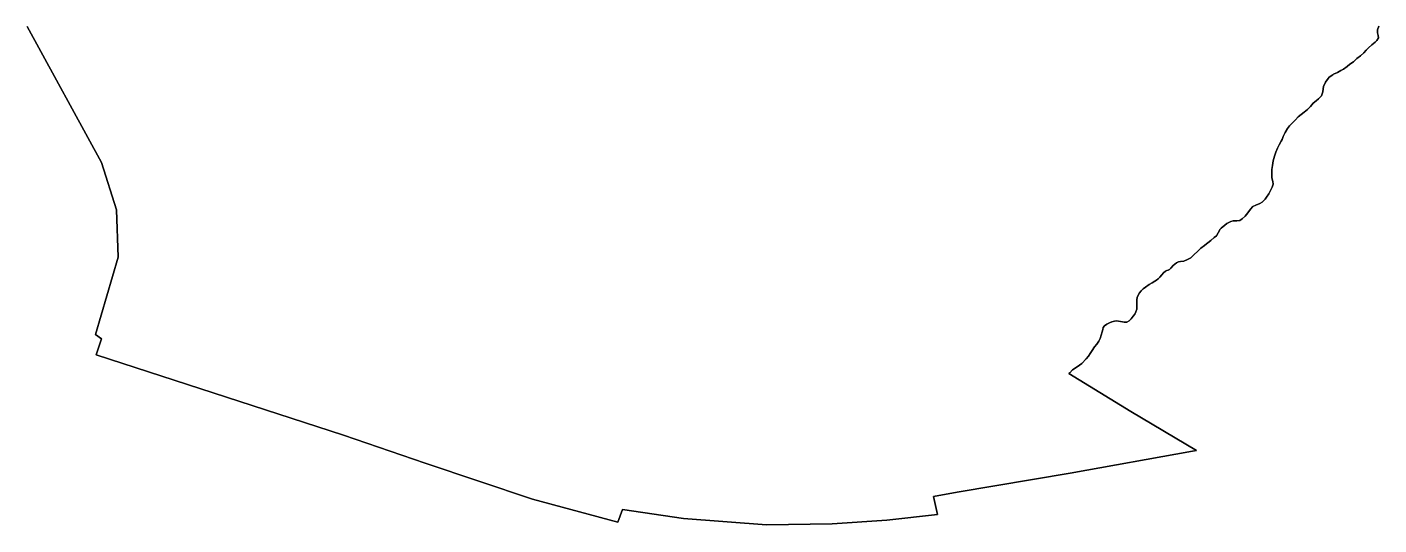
# Model space of a CAD drawing. Header units: inches. Extents: x 11258954 to 11313122, y 3645444 to 3695200.
# Drawn here: x 11299277 to 11302906, y 3664275 to 3665612 of the extents above; entities that cross this region are included whole.
import ezdxf

# ---------------------------------------------------------------- set-up
doc = ezdxf.new("R2010")
doc.units = ezdxf.units.IN
doc.header["$MEASUREMENT"] = 0
doc.layers.add('SchoolZone_Elementary', color=251, linetype='Continuous')

msp = doc.modelspace()

# ---------------------------------------------------------------- linework, layer by layer
at = {"layer": 'SchoolZone_Elementary'}
for points in [[(11299276.816, 3665613.9845, 0), (11299476.7915, 3665249.03, 0), (11299516.7865, 3665121.546, 0), (11299521.7855, 3664994.062, 0), (11299460.715, 3664786.4895, 0), (11299476.726, 3664774.912, 0), (11299462.689, 3664732.31, 0), (11300126.4375, 3664516, 0), (11300345.75, 3664441.3125, 0), (11300633.4375, 3664344.125, 0), (11300862.469, 3664282.5, 0), (11300875.33, 3664317.14, 0), (11301039.3755, 3664292.4065, 0), (11301261.968, 3664275.284, 0), (11301262.0165, 3664275.2805, 0), (11301262.2285, 3664275.2845, 0), (11301437.9495, 3664278.3945, 0), (11301585.079, 3664287.736, 0), (11301720.532, 3664303.305, 0), (11301710.5905, 3664352.087, 0), (11301774.0625, 3664363, 0), (11302077.1875, 3664414.0625, 0), (11302405.4375, 3664473.3125, 0), (11302416.219, 3664475.0625, 0), (11302240.0315, 3664579.9375, 0), (11302073.625, 3664681.6875, 0), (11302075.969, 3664684.25, 0), (11302083.1875, 3664692.125, 0), (11302095.719, 3664699.625, 0), (11302108.094, 3664708.8125, 0), (11302120.1875, 3664721.3125, 0), (11302125.969, 3664729, 0), (11302130.5625, 3664736, 0), (11302135.8125, 3664743.9375, 0), (11302142.6875, 3664753.1875, 0), (11302149, 3664761.1875, 0), (11302154.1875, 3664769.125, 0), (11302157.4065, 3664776.4375, 0), (11302160.0625, 3664784.625, 0), (11302162.8125, 3664793.9375, 0), (11302164.344, 3664799.9375, 0), (11302166.0625, 3664805.1875, 0), (11302169.594, 3664809.9375, 0), (11302175.9375, 3664814.875, 0), (11302182.25, 3664818.25, 0), (11302188.594, 3664820.75, 0), (11302192.1875, 3664821.9375, 0), (11302196.094, 3664822.8125, 0), (11302200.594, 3664823.125, 0), (11302206.6875, 3664822.625, 0), (11302211.9065, 3664821.5625, 0), (11302217.8125, 3664820.5625, 0), (11302222, 3664820.0625, 0), (11302225.75, 3664819.8125, 0), (11302229.219, 3664820.125, 0), (11302235.4375, 3664823.125, 0), (11302240.9375, 3664828.5625, 0), (11302246.0315, 3664835.5625, 0), (11302250.3125, 3664841.6875, 0), (11302253.6875, 3664847.375, 0), (11302255.8125, 3664854.5625, 0), (11302256.344, 3664863.875, 0), (11302255.719, 3664872.0625, 0), (11302255.625, 3664879.75, 0), (11302256.9065, 3664886, 0), (11302259.5, 3664892.25, 0), (11302263.4065, 3664898.375, 0), (11302268.0315, 3664904.125, 0), (11302272.875, 3664908.9375, 0), (11302279.4375, 3664914, 0), (11302288.9065, 3664920.5625, 0), (11302296.9065, 3664925.8125, 0), (11302304.219, 3664930.375, 0), (11302308.5, 3664933.0625, 0), (11302313.0315, 3664936.3125, 0), (11302318.0315, 3664940.5625, 0), (11302323.4065, 3664946.625, 0), (11302327.5625, 3664952.0625, 0), (11302333.0315, 3664956.5625, 0), (11302336.6565, 3664958.25, 0), (11302340.219, 3664959.625, 0), (11302343.431, 3664960.8595, 0), (11302343.55, 3664960.95, 0), (11302347.55, 3664965.15, 0), (11302353.3, 3664972.35, 0), (11302362.55, 3664978.8, 0), (11302368.35, 3664982.1, 0), (11302372.9, 3664983, 0), (11302382.65, 3664983.55, 0), (11302392.45, 3664988.05, 0), (11302401, 3664992.45, 0), (11302409.6, 3665001.2, 0), (11302418.55, 3665009.9, 0), (11302428, 3665018.15, 0), (11302437.45, 3665025.9, 0), (11302438.6, 3665026.75, 0), (11302446.4, 3665032.55, 0), (11302454.8, 3665039.3, 0), (11302463.35, 3665046.8, 0), (11302469.6, 3665051.9, 0), (11302474.3, 3665059.9, 0), (11302479.6, 3665069.55, 0), (11302482.65, 3665072.6, 0), (11302492.15, 3665080.55, 0), (11302497.35, 3665084.75, 0), (11302508.1, 3665089.8, 0), (11302514.3, 3665092.15, 0), (11302524.8, 3665092.25, 0), (11302532.55, 3665092.8, 0), (11302538.8, 3665097, 0), (11302546.85, 3665104.8, 0), (11302553.95, 3665113.45, 0), (11302561.35, 3665123.15, 0), (11302567.7, 3665130.15, 0), (11302575.3, 3665134.4, 0), (11302586, 3665138.4, 0), (11302592.65, 3665142.45, 0), (11302600.2, 3665150.15, 0), (11302604.55, 3665155.8, 0), (11302610.25, 3665164.75, 0), (11302614.85, 3665173.7, 0), (11302619.75, 3665182.7, 0), (11302621.7, 3665190.45, 0), (11302621.25, 3665197.65, 0), (11302618.65, 3665207.6, 0), (11302618.45, 3665219.05, 0), (11302618.3, 3665229.45, 0), (11302619.9, 3665240.9, 0), (11302622, 3665253.2, 0), (11302625.2, 3665265.6, 0), (11302628.8, 3665276, 0), (11302633.4, 3665287.05, 0), (11302638.4, 3665296.3, 0), (11302643.45, 3665305.9, 0), (11302645.9, 3665310.4, 0), (11302649.1, 3665318.85, 0), (11302653.95, 3665329.25, 0), (11302660.3, 3665339.6, 0), (11302665.65, 3665347.1, 0), (11302674.25, 3665355.35, 0), (11302681.85, 3665363.6, 0), (11302689.45, 3665370.95, 0), (11302697.55, 3665377.55, 0), (11302705.6, 3665384.2, 0), (11302714.45, 3665391.35, 0), (11302722.45, 3665399.15, 0), (11302729.15, 3665407.6, 0), (11302737.35, 3665414.1, 0), (11302744.05, 3665419.25, 0), (11302751.95, 3665428, 0), (11302755.05, 3665438.15, 0), (11302756.7, 3665446.75, 0), (11302757.6, 3665453.05, 0), (11302762.75, 3665464.1, 0), (11302769.5, 3665473.9, 0), (11302772.3, 3665477.45, 0), (11302781.9, 3665484.4, 0), (11302783.9, 3665485.6, 0), (11302795, 3665490.05, 0), (11302803.95, 3665495.2, 0), (11302811.3, 3665498.95, 0), (11302820.5, 3665506.25, 0), (11302828.2, 3665512.9, 0), (11302837.7, 3665519.35, 0), (11302846.7, 3665527.55, 0), (11302856.25, 3665535.15, 0), (11302865.1, 3665543.25, 0), (11302871.95, 3665550.15, 0), (11302877.8, 3665556.6, 0), (11302886.95, 3665564.2, 0), (11302895.7, 3665571.5, 0), (11302900.15, 3665576.15, 0), (11302904.45, 3665583.3, 0), (11302904.35, 3665589.55, 0), (11302904.2205, 3665589.9435, 0), (11302901.9, 3665597, 0), (11302902.35, 3665605.15, 0), (11302906.05, 3665614.35, 0)], [(11302906.05, 3665614.35, 0), (11302902.35, 3665605.15, 0), (11302901.9, 3665597, 0), (11302904.2205, 3665589.9435, 0), (11302904.35, 3665589.55, 0), (11302904.45, 3665583.3, 0), (11302900.15, 3665576.15, 0), (11302895.7, 3665571.5, 0), (11302886.95, 3665564.2, 0), (11302877.8, 3665556.6, 0), (11302871.95, 3665550.15, 0), (11302865.1, 3665543.25, 0), (11302856.25, 3665535.15, 0), (11302846.7, 3665527.55, 0), (11302837.7, 3665519.35, 0), (11302828.2, 3665512.9, 0), (11302820.5, 3665506.25, 0), (11302811.3, 3665498.95, 0), (11302803.95, 3665495.2, 0), (11302795, 3665490.05, 0), (11302783.9, 3665485.6, 0), (11302781.9, 3665484.4, 0), (11302772.3, 3665477.45, 0), (11302769.5, 3665473.9, 0), (11302762.75, 3665464.1, 0), (11302757.6, 3665453.05, 0), (11302756.7, 3665446.75, 0), (11302755.05, 3665438.15, 0), (11302751.95, 3665428, 0), (11302744.05, 3665419.25, 0), (11302737.35, 3665414.1, 0), (11302729.15, 3665407.6, 0), (11302722.45, 3665399.15, 0), (11302714.45, 3665391.35, 0), (11302705.6, 3665384.2, 0), (11302697.55, 3665377.55, 0), (11302689.45, 3665370.95, 0), (11302681.85, 3665363.6, 0), (11302674.25, 3665355.35, 0), (11302665.65, 3665347.1, 0), (11302660.3, 3665339.6, 0), (11302653.95, 3665329.25, 0), (11302649.1, 3665318.85, 0), (11302645.9, 3665310.4, 0), (11302643.45, 3665305.9, 0), (11302638.4, 3665296.3, 0), (11302633.4, 3665287.05, 0), (11302628.8, 3665276, 0), (11302625.2, 3665265.6, 0), (11302622, 3665253.2, 0), (11302619.9, 3665240.9, 0), (11302618.3, 3665229.45, 0), (11302618.45, 3665219.05, 0), (11302618.65, 3665207.6, 0), (11302621.25, 3665197.65, 0), (11302621.7, 3665190.45, 0), (11302619.75, 3665182.7, 0), (11302614.85, 3665173.7, 0), (11302610.25, 3665164.75, 0), (11302604.55, 3665155.8, 0), (11302600.2, 3665150.15, 0), (11302592.65, 3665142.45, 0), (11302586, 3665138.4, 0), (11302575.3, 3665134.4, 0), (11302567.7, 3665130.15, 0), (11302561.35, 3665123.15, 0), (11302553.95, 3665113.45, 0), (11302546.85, 3665104.8, 0), (11302538.8, 3665097, 0), (11302532.55, 3665092.8, 0), (11302524.8, 3665092.25, 0), (11302514.3, 3665092.15, 0), (11302508.1, 3665089.8, 0), (11302497.35, 3665084.75, 0), (11302492.15, 3665080.55, 0), (11302482.65, 3665072.6, 0), (11302479.6, 3665069.55, 0), (11302474.3, 3665059.9, 0), (11302469.6, 3665051.9, 0), (11302463.35, 3665046.8, 0), (11302454.8, 3665039.3, 0), (11302446.4, 3665032.55, 0), (11302438.6, 3665026.75, 0), (11302437.45, 3665025.9, 0), (11302428, 3665018.15, 0), (11302418.55, 3665009.9, 0), (11302409.6, 3665001.2, 0), (11302401, 3664992.45, 0), (11302392.45, 3664988.05, 0), (11302382.65, 3664983.55, 0), (11302372.9, 3664983, 0), (11302368.35, 3664982.1, 0), (11302362.55, 3664978.8, 0), (11302353.3, 3664972.35, 0), (11302347.55, 3664965.15, 0), (11302343.55, 3664960.95, 0), (11302343.431, 3664960.8595, 0), (11302340.219, 3664959.625, 0), (11302336.6565, 3664958.25, 0), (11302333.0315, 3664956.5625, 0), (11302327.5625, 3664952.0625, 0), (11302323.4065, 3664946.625, 0), (11302318.0315, 3664940.5625, 0), (11302313.0315, 3664936.3125, 0), (11302308.5, 3664933.0625, 0), (11302304.219, 3664930.375, 0), (11302296.9065, 3664925.8125, 0), (11302288.9065, 3664920.5625, 0), (11302279.4375, 3664914, 0), (11302272.875, 3664908.9375, 0), (11302268.0315, 3664904.125, 0), (11302263.4065, 3664898.375, 0), (11302259.5, 3664892.25, 0), (11302256.9065, 3664886, 0), (11302255.625, 3664879.75, 0), (11302255.719, 3664872.0625, 0), (11302256.344, 3664863.875, 0), (11302255.8125, 3664854.5625, 0), (11302253.6875, 3664847.375, 0), (11302250.3125, 3664841.6875, 0), (11302246.0315, 3664835.5625, 0), (11302240.9375, 3664828.5625, 0), (11302235.4375, 3664823.125, 0), (11302229.219, 3664820.125, 0), (11302225.75, 3664819.8125, 0), (11302222, 3664820.0625, 0), (11302217.8125, 3664820.5625, 0), (11302211.9065, 3664821.5625, 0), (11302206.6875, 3664822.625, 0), (11302200.594, 3664823.125, 0), (11302196.094, 3664822.8125, 0), (11302192.1875, 3664821.9375, 0), (11302188.594, 3664820.75, 0), (11302182.25, 3664818.25, 0), (11302175.9375, 3664814.875, 0), (11302169.594, 3664809.9375, 0), (11302166.0625, 3664805.1875, 0), (11302164.344, 3664799.9375, 0), (11302162.8125, 3664793.9375, 0), (11302160.0625, 3664784.625, 0), (11302157.4065, 3664776.4375, 0), (11302154.1875, 3664769.125, 0), (11302149, 3664761.1875, 0), (11302142.6875, 3664753.1875, 0), (11302135.8125, 3664743.9375, 0), (11302130.5625, 3664736, 0), (11302125.969, 3664729, 0), (11302120.1875, 3664721.3125, 0), (11302108.094, 3664708.8125, 0), (11302095.719, 3664699.625, 0), (11302083.1875, 3664692.125, 0), (11302075.969, 3664684.25, 0), (11302073.625, 3664681.6875, 0), (11302240.0315, 3664579.9375, 0), (11302416.219, 3664475.0625, 0), (11302405.4375, 3664473.3125, 0), (11302077.1875, 3664414.0625, 0), (11301774.0625, 3664363, 0), (11301710.5905, 3664352.087, 0), (11301720.532, 3664303.305, 0), (11301585.079, 3664287.736, 0), (11301437.9495, 3664278.3945, 0), (11301262.2285, 3664275.2845, 0), (11301262.0165, 3664275.2805, 0), (11301261.968, 3664275.284, 0), (11301039.3755, 3664292.4065, 0), (11300875.33, 3664317.14, 0), (11300862.469, 3664282.5, 0), (11300633.4375, 3664344.125, 0), (11300345.75, 3664441.3125, 0), (11300126.4375, 3664516, 0), (11299462.689, 3664732.31, 0), (11299476.726, 3664774.912, 0), (11299460.715, 3664786.4895, 0), (11299521.7855, 3664994.062, 0), (11299516.7865, 3665121.546, 0), (11299476.7915, 3665249.03, 0), (11299276.816, 3665613.9845, 0)]]:
    msp.add_polyline3d(points, dxfattribs=at)

doc.saveas('drawing.dxf')
